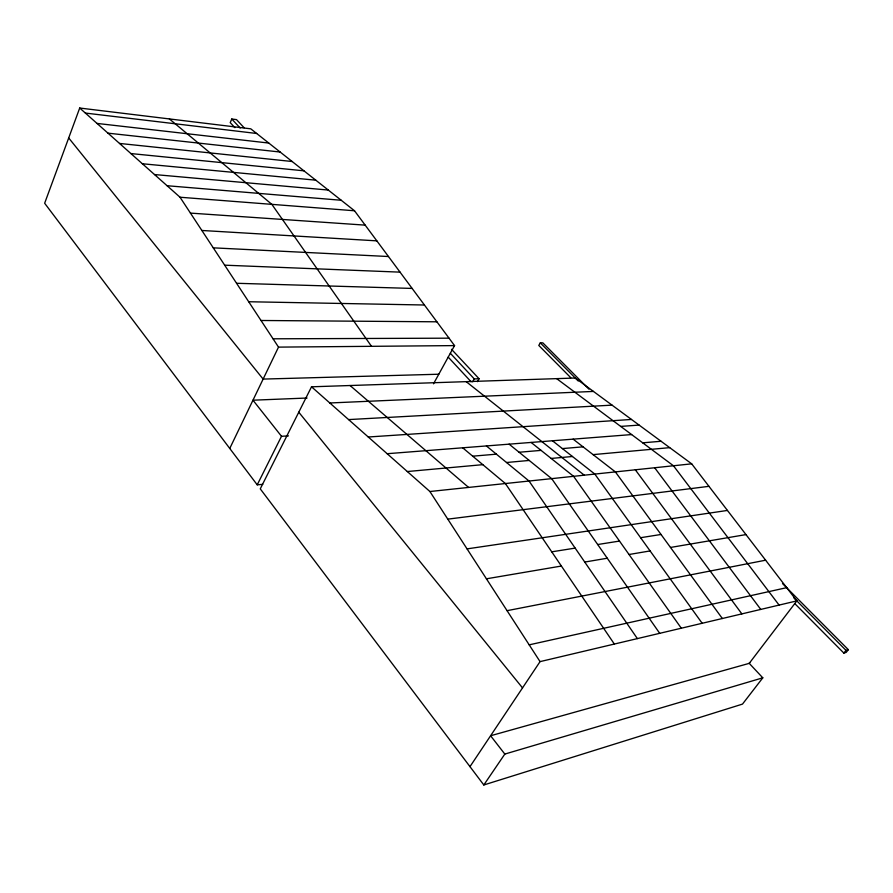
<?xml version="1.0" encoding="UTF-8"?>
<svg xmlns="http://www.w3.org/2000/svg" width="893" height="893" viewBox="0 0 893 893"><rect width="100%" height="100%" fill="white"/><g stroke="black" fill="none" stroke-linecap="round" stroke-linejoin="round"><path stroke-width="1.34" d="M433.518 383.811L454.548 345.602L354.521 210.77L250.766 128.826L79.711 108.031L44.65 203.258L257.229 484.843L262.765 484.33M244.113 127.744L236.5 119.617L231.767 119.015L230.227 122.631L234.892 127.643M229.758 448.442L278.516 347.12L180.018 197.23L79.711 108.031M257.229 484.843L281.507 436.297L288.461 435.862M749.696 662.639L749.238 663.354L796.835 600.889L691.684 463.835L575.259 378.018L311.523 386.803L260.265 488.862L483.816 784.969L742.485 704.108L762.801 677.82L749.238 663.354L490.592 735.754L504.824 754.072L762.801 677.82M472.631 381.824L474.272 378.911L479.083 378.766L477.442 381.657M588.989 389.214L542.81 342.834L540.298 342.856L538.792 345.446L570.772 377.694M469.986 766.64L540.053 661.624L796.835 600.889M483.816 784.969L504.824 754.072M794.781 603.59L843.852 653.073L846.017 650.361L848.35 649.68L782.525 583.575M848.35 649.68L846.184 652.392L843.852 653.073M529.192 644.846L786.688 587.661M507.068 610.678L765.614 560.201M486.428 578.809L561.384 566.039M584.748 562.054L607.262 558.225M629.029 554.508L650.104 550.925M670.498 547.454L745.968 534.594M551.74 551.829L575.159 548.112M597.696 544.529L619.496 541.069M640.594 537.709L661.021 534.472M467.05 548.882L727.438 510.439M447.784 519.146L708.942 486.328M311.523 386.803L429.901 491.518L691.684 463.835M407.32 471.537L482.823 464.661M506.532 462.507L529.203 460.442M551.171 458.444L572.458 456.502M593.086 454.626L669.717 447.65M642.703 442.828L661.054 441.265M472.687 456.178L496.408 454.169M519.101 452.249L541.08 450.385M562.389 448.587L583.051 446.835M387.16 453.711L631.63 434.567M620.691 426.407L639.12 425.09M368.273 437.001L631.474 419.453M348.583 419.587L612.051 405.143M329.807 402.977L593.454 391.424M307.058 398.021L252.976 400.198L281.507 436.297M438.798 374.223L263.134 379.09L68.694 137.957M278.516 347.12L454.548 345.602M273.057 338.804L449.045 338.179M261.024 320.487L436.889 321.804M248.701 301.745L424.432 305.004M236.567 283.282L412.131 288.428M224.668 265.176L400.053 272.142M213.271 247.841L388.466 256.525M201.863 230.472L376.835 240.853M190.443 213.103L365.181 225.136M180.018 197.23L354.521 210.77M167.069 185.722L341.215 200.266M154.5 174.548L328.289 190.053M142.367 163.754L315.776 180.174M130.903 153.563L303.933 170.82M119.528 143.438L292.156 161.51M107.964 133.157L280.156 152.033M97.024 123.424L268.793 143.059M85.371 113.065L256.671 133.481M556.652 378.632L673.456 465.766L779.087 605.086M573.127 439.144L615.377 471.906L722.348 618.514M552.443 440.762L594.816 474.083L702.166 623.281M466.168 381.646L584.279 475.199M531.112 442.437L573.585 476.326L681.303 628.214M509.11 444.156L551.684 478.648L659.715 633.327M486.406 445.942L529.047 481.037L637.368 638.607M169.38 118.925L271.84 204.352L371.488 346.317M462.674 447.795L505.382 483.537L614.339 644.054M350.056 385.519L468.613 487.433M540.298 342.856L578.195 380.976M793.899 597.93L846.017 650.361M451.501 349.297L479.083 378.766M231.767 119.015L240.172 128.023M450.329 353.26L474.272 378.911M448.208 357.122L471.158 381.802M298.764 412.198L522.528 687.9M654.669 467.753L760.78 609.417M635.325 469.796L741.871 613.893M429.901 491.518L540.053 661.624"/></g></svg>
